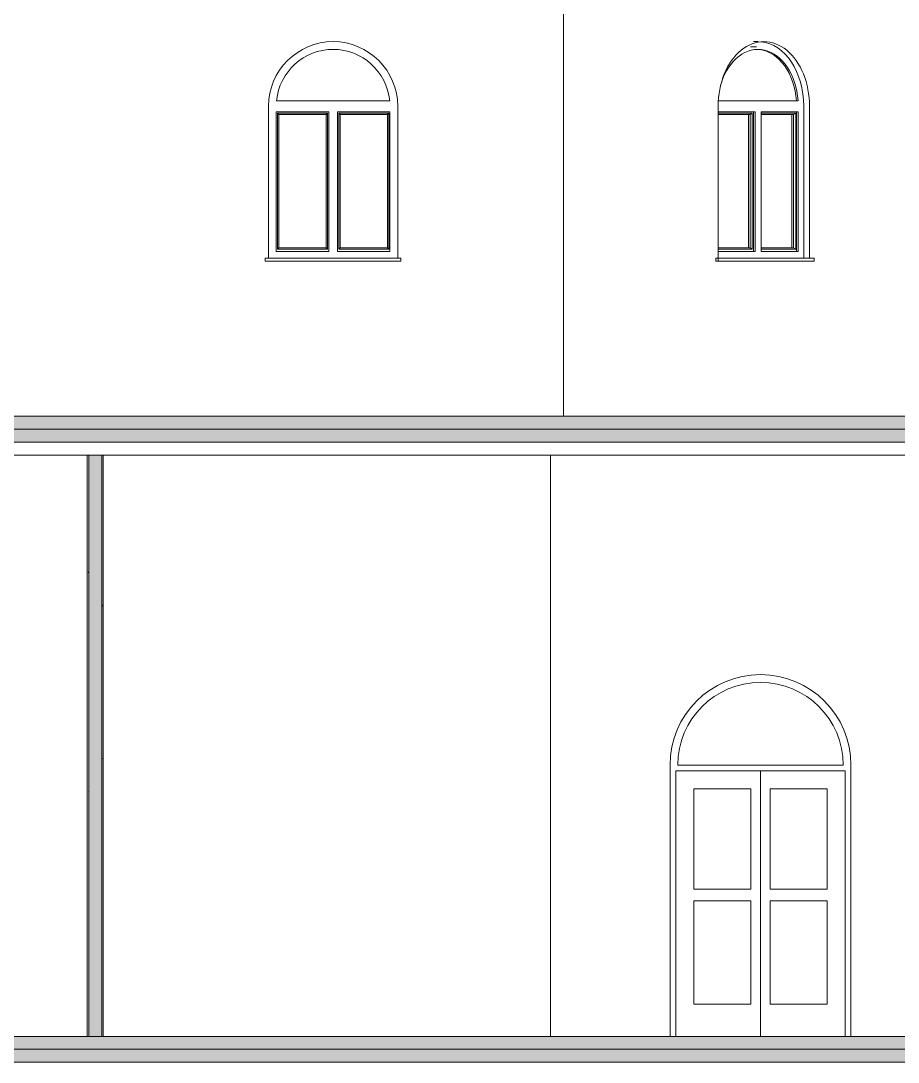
# Model space of a CAD drawing. Header units: millimetres. Extents: x -50556 to 48757, y -10837 to 15500.
# Drawn here: x -15039 to -8249, y -200 to 7861 of the extents above; entities that cross this region are included whole.
import ezdxf

# ---------------------------------------------------------------- set-up
doc = ezdxf.new("R2010")
doc.units = ezdxf.units.MM
for name, color, linetype, lineweight in [('A-DOOR', 31, 'Continuous', 9), ('A-DOOR-FRAM', 31, 'Continuous', 9), ('A-FLOR-FNSH', 192, 'Continuous', 35), ('A-FLOR-MCUT', 51, 'Continuous', 9), ('A-FLOR-PATT', 8, 'Continuous', 35), ('A-GLAZ', 151, 'Continuous', 9), ('A-WALL', 113, 'Continuous', 9), ('A-WALL-FNSH', 113, 'Continuous', 25), ('A-WALL-PATT', 111, 'Continuous', 25), ('I-WALL', 2, 'Continuous', 9)]:
    doc.layers.add(name, color=color, linetype=linetype, lineweight=lineweight)
pattern_1 = [(0, (-2925.9, 5575), (812.8, 203.2), [33.528, -576.072, 33.528, -576.072, -3251.2]), (0, (-2925.9, 5575), (812.8, 203.2), [-1219.2, 33.528, -1185.672, 33.528, -576.072, -1422.4]), (0, (-2925.9, 5575), (812.8, 203.2), [-3048, 33.528, -372.872, 33.528, -982.472]), (120, (-2621.1, 5676.6), (-582.3764, 602.30545), [33.528, -576.072, 33.528, -3827.272]), (120, (-2621.1, 5676.6), (-582.3764, 602.30545), [-643.128, -576.072, 33.528, -1185.672, -2032]), (120, (-2621.1, 5676.6), (-582.3764, 602.30545), [-2438.4, 33.528, -576.072, 33.528, -1388.872]), (120, (-2621.1, 5676.6), (-582.3764, 602.30545), [-3081.528, -372.872, 33.528, -982.472]), (240, (-2519.5, 6083), (-230.4236, -805.50545), [33.528, -576.072, 33.528, -576.072, -3251.2]), (240, (-2519.5, 6083), (-230.4236, -805.50545), [-1219.2, 33.528, -1185.672, 33.528, -576.072, -1422.4]), (240, (-2519.5, 6083), (-230.4236, -805.50545), [-3048, 33.528, -372.872, 33.528, -982.472])]

# ---------------------------------------------------------------- blocks, each defined once
blk = doc.blocks.new('Double Shutter-Arch - ext 2-236541-Section 3')
at = {"layer": 'A-DOOR'}
for p, q in [((-9314.8, 2055), (-9969.8, 2055)), ((-9969.8, 2055), (-9969.8, 0)), ((-9314.8, 2055), (-9314.8, 0)), ((-8659.8, 2055), (-9314.8, 2055)), ((-9314.8, 0), (-9314.8, 2055)), ((-8659.8, 0), (-8659.8, 2055)), ((-9829.8, 1140), (-9829.8, 1915)), ((-9829.8, 1915), (-9389.8, 1915)), ((-9389.8, 1915), (-9389.8, 1140)), ((-9239.8, 1140), (-9239.8, 1915)), ((-9239.8, 1915), (-8799.8, 1915)), ((-8799.8, 1915), (-8799.8, 1140)), ((-9389.8, 1140), (-9829.8, 1140)), ((-8799.8, 1140), (-9239.8, 1140)), ((-9829.8, 250), (-9829.8, 1050)), ((-9829.8, 1050), (-9389.8, 1050)), ((-9389.8, 1050), (-9389.8, 250)), ((-9239.8, 250), (-9239.8, 1050)), ((-9239.8, 1050), (-8799.8, 1050)), ((-8799.8, 1050), (-8799.8, 250)), ((-9389.8, 250), (-9829.8, 250)), ((-8799.8, 250), (-9239.8, 250))]:
    blk.add_line(p, q, dxfattribs=at)
at = {"layer": 'A-DOOR-FRAM'}
for p, q in [((-8674.8, 2100), (-9954.8, 2100)), ((-9969.8, 2055), (-8659.8, 2055)), ((-9969.8, 0), (-9969.8, 2055)), ((-8659.8, 2055), (-8659.8, 0))]:
    blk.add_line(p, q, dxfattribs=at)
blk.add_arc((-9314.8, 2100), 640, 0, 180, dxfattribs=at)
blk = doc.blocks.new('Arched _2_ - Arched _2_ 2-V39-Section 3')
at = {"layer": 'A-GLAZ'}
for p, q in [((-12184.4, 7243), (-13060.2, 7243)), ((-13062.3, 6075), (-13062.3, 7157)), ((-13062.3, 7157), (-12655.3, 7157)), ((-13052.4, 7145.1), (-13052.4, 6092.9)), ((-13052.4, 7145.1), (-12667.1, 7145.1)), ((-13042.3, 7135), (-13052.4, 7145.1)), ((-13042.3, 6103), (-13042.3, 7135)), ((-13042.3, 7135), (-12677.3, 7135)), ((-12667.1, 7145.1), (-12677.3, 7135)), ((-12677.3, 7135), (-12677.3, 6103)), ((-12667.1, 6092.9), (-12667.1, 7145.1)), ((-12655.3, 7157), (-12655.3, 6075)), ((-12589.3, 6075), (-12589.3, 7157)), ((-12589.3, 7157), (-12182.3, 7157)), ((-12577.4, 7145.1), (-12577.4, 6092.9)), ((-12577.4, 7145.1), (-12192.1, 7145.1)), ((-12567.3, 7135), (-12577.4, 7145.1)), ((-12567.3, 6103), (-12567.3, 7135)), ((-12567.3, 7135), (-12202.3, 7135)), ((-12192.1, 7145.1), (-12202.3, 7135)), ((-12202.3, 7135), (-12202.3, 6103)), ((-12192.1, 6092.9), (-12192.1, 7145.1)), ((-12182.3, 7157), (-12182.3, 6075)), ((-12655.3, 6075), (-13062.3, 6075)), ((-13052.4, 6092.9), (-13042.3, 6103)), ((-13052.4, 6092.9), (-12667.1, 6092.9)), ((-12677.3, 6103), (-13042.3, 6103)), ((-12667.1, 6092.9), (-12677.3, 6103)), ((-12182.3, 6075), (-12589.3, 6075)), ((-12577.4, 6092.9), (-12567.3, 6103)), ((-12577.4, 6092.9), (-12192.1, 6092.9)), ((-12202.3, 6103), (-12567.3, 6103)), ((-12192.1, 6092.9), (-12202.3, 6103)), ((-13147.3, 6025), (-12097.3, 6025)), ((-13147.3, 6000), (-13147.3, 6025)), ((-12097.3, 6000), (-13147.3, 6000)), ((-12097.3, 6025), (-12097.3, 6000))]:
    blk.add_line(p, q, dxfattribs=at)
blk.add_arc((-12622.3, 7200), 440, 5.60831, 174.39169, dxfattribs=at)
blk = doc.blocks.new('Arched _2_ - Arched _2_ 2-V40-Section 3')
at = {"layer": 'A-GLAZ'}
for p, q in [((-9363.4, 7660), (-9391, 7660)), ((-9333.7, 7700), (-9368.1, 7700)), ((-9346.4, 7660), (-9363.4, 7660)), ((-9024.1, 7243), (-9639.6, 7243)), ((-8980.2, 6025), (-8980.2, 7200)), ((-9642, 7157), (-9357, 7157)), ((-9642, 7145.1), (-9378.1, 7145.1)), ((-9642, 7135), (-9395.6, 7135)), ((-9408, 7135), (-9408, 6103)), ((-9378.1, 7145.1), (-9395.6, 7135)), ((-9395.6, 7135), (-9395.6, 6103)), ((-9378.1, 6092.9), (-9378.1, 7145.1)), ((-9369.8, 6075), (-9369.8, 7157)), ((-9357, 7157), (-9357, 6075)), ((-9310.4, 6075), (-9310.4, 7157)), ((-9310.4, 7157), (-9022.6, 7157)), ((-9310.4, 7145.1), (-9042.3, 7145.1)), ((-9310.4, 7135), (-9059.7, 7135)), ((-9072.1, 7135), (-9072.1, 6103)), ((-9042.3, 7145.1), (-9059.7, 7135)), ((-9059.7, 7135), (-9059.7, 6103)), ((-9042.3, 6092.9), (-9042.3, 7145.1)), ((-9035.3, 6075), (-9035.3, 7157)), ((-9022.6, 7157), (-9022.6, 6075)), ((-9395.6, 6103), (-9642, 6103)), ((-9642, 6092.9), (-9378.1, 6092.9)), ((-9357, 6075), (-9642, 6075)), ((-9378.1, 6092.9), (-9395.6, 6103)), ((-9059.7, 6103), (-9310.4, 6103)), ((-9310.4, 6092.9), (-9042.3, 6092.9)), ((-9022.6, 6075), (-9310.4, 6075)), ((-9042.3, 6092.9), (-9059.7, 6103)), ((-9659.7, 6025), (-9642, 6025)), ((-9659.7, 6025), (-9659.7, 6000)), ((-9642, 6000), (-9659.7, 6000)), ((-9642, 6025), (-8899.5, 6025)), ((-9642, 6000), (-9642, 6025)), ((-8899.5, 6000), (-9642, 6000)), ((-8899.5, 6025), (-8899.5, 6000))]:
    blk.add_line(p, q, dxfattribs=at)
for centre, major_axis, start_param, end_param in [((-9333.7, 7200), (0, 440), 4.810272, 7.430807), ((-9333.7, 7200), (0, 500), 4.712389, 6.218921), ((-9346.4, 7200), (0, 440), 4.810272, 6.205664), ((-9333.7, 7200), (0, 440), 1.185424, 1.228713)]:
    blk.add_ellipse(centre, major_axis=major_axis, ratio=0.707107, start_param=start_param, end_param=end_param, dxfattribs=at)

msp = doc.modelspace()

# ---------------------------------------------------------------- hatches: boundary and pattern name
at = {"layer": 'A-FLOR-PATT', "lineweight": 9}
h = msp.add_hatch(dxfattribs=at)
h.set_pattern_fill('FP_2', color=256, style=0, pattern_type=2)
h.set_pattern_definition(pattern_1)
h.paths.add_polyline_path([(-24420.4, 4700), (-1493.5, 4700), (-1493.5, 4800), (-50206.8, 4800), (-50206.8, 4700), (-25247.1, 4700)], flags=0)
at = {"layer": 'A-FLOR-PATT'}
msp.add_hatch(color=256, dxfattribs=at).paths.add_polyline_path([(-24420.4, 4600), (-1493.5, 4600), (-1493.5, 4700), (-50206.8, 4700), (-50206.8, 4600), (-25247.1, 4600)], flags=0)
at = {"layer": 'A-FLOR-PATT', "lineweight": 9}
h = msp.add_hatch(dxfattribs=at)
h.set_pattern_fill('FP_2', color=256, style=0, pattern_type=2)
h.set_pattern_definition(pattern_1)
h.paths.add_polyline_path([(-50130.8, -100), (-29030.7, -100), (-29030.7, 0), (-50130.8, 0)], flags=0)
h.paths.add_polyline_path([(-24420.4, -100), (-1493.5, -100), (-1493.5, 0), (-25739.9, 0), (-25739.9, -100)], flags=0)
at = {"layer": 'A-FLOR-PATT'}
h = msp.add_hatch(color=256, dxfattribs=at)
h.paths.add_polyline_path([(-31033.9, -200), (-29030.7, -200), (-29030.7, -100), (-50130.8, -100), (-50130.8, -200), (-32687.3, -200)], flags=0)
h.paths.add_polyline_path([(-1493.5, -200), (-1493.5, -100), (-25739.9, -100), (-25739.9, -200), (-2099.6, -200)], flags=0)
at = {"layer": 'A-WALL-PATT', "lineweight": 9}
h = msp.add_hatch(dxfattribs=at)
h.set_pattern_fill('FP_2', color=256, style=0, pattern_type=2)
h.set_pattern_definition(pattern_1)
h.paths.add_polyline_path([(-14513.4, 0), (-14513.4, 4500), (-14525.4, 4500), (-14525.4, 0)], flags=0)
at = {"layer": 'A-WALL-PATT'}
msp.add_hatch(color=256, dxfattribs=at).paths.add_polyline_path([(-14413.4, 0), (-14413.4, 4500), (-14513.4, 4500), (-14513.4, 0)], flags=0)
at = {"layer": 'A-WALL-PATT', "lineweight": 9}
h = msp.add_hatch(dxfattribs=at)
h.set_pattern_fill('FP_2', color=256, style=0, pattern_type=2)
h.set_pattern_definition(pattern_1)
h.paths.add_polyline_path([(-14401.4, 0), (-14401.4, 4500), (-14413.4, 4500), (-14413.4, 0)], flags=0)

# ---------------------------------------------------------------- linework, layer by layer
at = {"layer": 'A-FLOR-FNSH', "color": 1, "lineweight": 18}
for p, q in [((-1493.5, 4800), (-50094.8, 4800)), ((-17960.7, 4500), (-14525.4, 4500)), ((-14401.4, 4500), (-6061, 4500)), ((-1493.5, 0), (-25727.9, 0))]:
    msp.add_line(p, q, dxfattribs=at)
at = {"layer": 'A-FLOR-MCUT'}
for p, q in [((-1493.5, 4700), (-50206.8, 4700)), ((-1493.5, 4600), (-50206.8, 4600)), ((-14525.4, 4500), (-14401.4, 4500)), ((-1493.5, -100), (-25739.9, -100)), ((-1493.5, -200), (-25739.9, -200))]:
    msp.add_line(p, q, dxfattribs=at)
at = {"layer": 'A-WALL'}
for p, q in [((-10839, 8000), (-10839, 4800)), ((-13122.3, 6025), (-13122.3, 7200)), ((-12122.3, 7200), (-12122.3, 6025)), ((-9642, 6025), (-9642, 7200)), ((-8934.9, 7200), (-8934.9, 6025)), ((-14513.4, 4500), (-14513.4, 0)), ((-14413.4, 4500), (-14413.4, 0))]:
    msp.add_line(p, q, dxfattribs=at)
msp.add_arc((-12622.3, 7200), 500, 0, 180, dxfattribs=at)
msp.add_ellipse((-9288.5, 7200), major_axis=(0, 500), ratio=0.707107, start_param=4.712389, end_param=7.853982, dxfattribs=at)
at = {"layer": 'A-WALL-FNSH', "color": 5, "lineweight": 18}
for p, q in [((-14525.4, 4500), (-14525.4, 0)), ((-14401.4, 0), (-14401.4, 4500))]:
    msp.add_line(p, q, dxfattribs=at)
at = {"layer": 'I-WALL'}
for p, q in [((-10938.8, 4500), (-10938.8, 0)), ((-10014.8, 0), (-10014.8, 2100)), ((-8614.8, 2100), (-8614.8, 0))]:
    msp.add_line(p, q, dxfattribs=at)
msp.add_arc((-9314.8, 2100), 700, 0, 180, dxfattribs=at)

# ---------------------------------------------------------------- block references
at = {"layer": 'A-DOOR'}
msp.add_blockref('Double Shutter-Arch - ext 2-236541-Section 3', (0, 0), dxfattribs=at)
at = {"layer": 'A-GLAZ'}
for name in ['Arched _2_ - Arched _2_ 2-V40-Section 3', 'Arched _2_ - Arched _2_ 2-V39-Section 3']:
    msp.add_blockref(name, (0, 0), dxfattribs=at)

doc.saveas('drawing.dxf')
